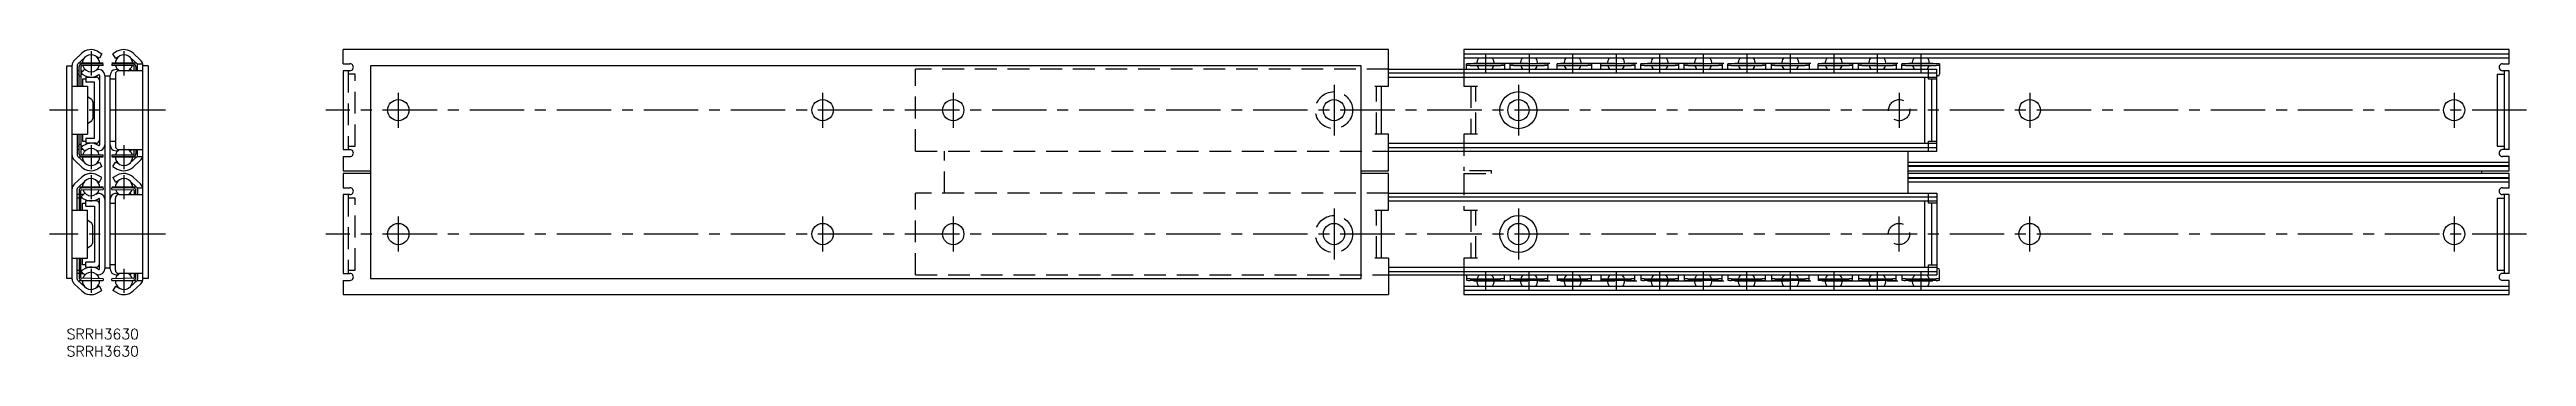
# Model space of a CAD drawing. Extents: x -5 to 718, y -8 to 81.
import ezdxf

# ---------------------------------------------------------------- set-up
doc = ezdxf.new("R2010")
doc.units = 0
doc.header["$LTSCALE"] = 0.5
doc.linetypes.add('CENTER', pattern=[50.8, 31.75, -6.35, 6.35, -6.35])
doc.linetypes.add('DASHED', pattern=[19.05, 12.7, -6.35])
for name, color, linetype in [('MSM_CENTER', 1, 'CENTER'), ('MSM_CONTINUOUS', 7, 'CONTINUOUS'), ('MSM_DASHED', 4, 'DASHED'), ('MSM_PART_NUMBER', 7, 'CONTINUOUS')]:
    doc.layers.add(name, color=color, linetype=linetype)
doc.styles.get("Standard").update_dxf_attribs({"font": 'txt.shx', "height": 5.5, "bigfont": 'bigfont.shx'})

# ---------------------------------------------------------------- blocks, each defined once
blk = doc.blocks.new('*U10')
at = {"layer": 'MSM_PART_NUMBER'}
blk.add_text('SRRH3630', height=3, dxfattribs=at).set_placement((0, -3))
blk = doc.blocks.new('*U11')
at = {"layer": 'MSM_PART_NUMBER'}
blk.add_text('SRRH3630', height=3, dxfattribs=at).set_placement((0, -8))

msp = doc.modelspace()

# ---------------------------------------------------------------- linework, layer by layer
at = {"layer": 'MSM_CENTER'}
for p, q in [((7.1, 80.9), (7.1, 73.9)), ((16.7, 80.9), (16.7, 73.9)), ((413.95, 79.89), (413.95, 74.67)), ((426.65, 79.89), (426.65, 74.67)), ((439.35, 79.89), (439.35, 74.67)), ((452.05, 79.89), (452.05, 74.67)), ((464.75, 79.89), (464.75, 74.67)), ((477.45, 79.89), (477.45, 74.67)), ((490.15, 79.89), (490.15, 74.67)), ((502.85, 79.89), (502.85, 74.67)), ((515.55, 79.89), (515.55, 74.67)), ((528.25, 79.89), (528.25, 74.67)), ((540.95, 79.89), (540.95, 74.67)), ((10.6, 77.4), (3.6, 77.4)), ((20.2, 77.4), (13.2, 77.4)), ((410.45, 77.4), (544.45, 77.4)), ((96.75, 68.85), (96.75, 58.65)), ((220.55, 68.85), (220.55, 58.65)), ((258.65, 68.85), (258.65, 58.65)), ((369.75, 71.15), (369.75, 56.35)), ((423.55, 71.15), (423.55, 56.35)), ((534.65, 68.85), (534.65, 58.65)), ((572.75, 68.85), (572.75, 58.65)), ((696.55, 68.85), (696.55, 58.65)), ((28.8, 63.75), (-5, 63.75)), ((717.65, 63.75), (75.65, 63.75)), ((7.1, 53.6), (7.1, 46.6)), ((16.7, 53.6), (16.7, 46.6)), ((10.6, 50.1), (3.6, 50.1)), ((7.1, 44.8), (7.1, 37.8)), ((20.2, 50.1), (13.2, 50.1)), ((16.7, 44.8), (16.7, 37.8)), ((10.6, 41.3), (3.6, 41.3)), ((20.2, 41.3), (13.2, 41.3)), ((96.75, 32.75), (96.75, 22.55)), ((220.55, 32.75), (220.55, 22.55)), ((258.65, 32.75), (258.65, 22.55)), ((369.75, 35.05), (369.75, 20.25)), ((423.55, 35.05), (423.55, 20.25)), ((534.57, 32.75), (534.57, 22.55)), ((572.67, 32.75), (572.67, 22.55)), ((696.55, 32.75), (696.55, 22.55)), ((28.8, 27.65), (-5, 27.65)), ((717.65, 27.65), (75.65, 27.65)), ((7.1, 17.5), (7.1, 10.5)), ((16.7, 17.5), (16.7, 10.5)), ((413.93, 16.73), (413.93, 11.51)), ((426.63, 16.73), (426.63, 11.51)), ((439.33, 16.73), (439.33, 11.51)), ((452.03, 16.73), (452.03, 11.51)), ((464.73, 16.73), (464.73, 11.51)), ((477.43, 16.73), (477.43, 11.51)), ((490.13, 16.73), (490.13, 11.51)), ((502.83, 16.73), (502.83, 11.51)), ((515.53, 16.73), (515.53, 11.51)), ((528.23, 16.73), (528.23, 11.51)), ((540.93, 16.73), (540.93, 11.51)), ((10.6, 14), (3.6, 14)), ((20.2, 14), (13.2, 14)), ((410.45, 14), (544.45, 14))]:
    msp.add_line(p, q, dxfattribs=at)
at = {"layer": 'MSM_CONTINUOUS'}
for p, q in [((2.24, 78.34), (4.38, 80.33)), ((9.57, 78.89), (8.31, 79.59)), ((9.04, 80.9), (10.3, 80.2)), ((10.3, 80.2), (9.57, 78.89)), ((14.76, 80.9), (13.5, 80.2)), ((14.23, 78.89), (13.5, 80.2)), ((14.23, 78.89), (15.49, 79.59)), ((19.42, 80.33), (21.56, 78.34)), ((385.65, 81.4), (80.65, 81.4)), ((80.65, 77.25), (80.65, 81.4)), ((385.65, 70.75), (385.65, 81.4)), ((712.65, 81.4), (407.65, 81.4)), ((407.65, 81.4), (407.65, 75.67)), ((407.65, 80.2), (712.65, 80.2)), ((712.65, 77.25), (712.65, 81.4)), ((0, 14.7), (0, 76.7)), ((0, 76.7), (1.6, 76.7)), ((1.6, 14.51), (1.6, 76.89)), ((3.1, 76.88), (3.1, 70.75)), ((3.6, 75.25), (3.1, 75.25)), ((3.1, 74.25), (3.6, 74.25)), ((5.4, 79.23), (3.26, 77.24)), ((3.6, 70.75), (3.6, 76.44)), ((3.6, 73.75), (4.1, 73.75)), ((4.1, 76.44), (4.1, 70.75)), ((4.1, 75.25), (4.87, 75.25)), ((4.1, 74.25), (4.63, 74.25)), ((4.22, 74.62), (5.3, 75.67)), ((4.29, 77.14), (10.6, 77.25)), ((10.61, 76.75), (4.3, 76.64)), ((4.6, 72.75), (4.6, 70.75)), ((5.6, 72.75), (4.6, 72.75)), ((5.6, 73.4), (5.6, 71.9)), ((5.6, 73.4), (8.6, 73.4)), ((9.6, 72.75), (9.54, 72.75)), ((9.6, 73.89), (9.6, 53.61)), ((10.61, 76.75), (10.6, 77.25)), ((11.1, 73.89), (11.1, 17.51)), ((12.7, 73.7), (11.1, 73.7)), ((12.7, 17.51), (12.7, 73.89)), ((14.2, 72.75), (12.7, 72.75)), ((13.2, 77.25), (13.19, 76.75)), ((19.5, 76.64), (13.19, 76.75)), ((13.2, 77.25), (19.51, 77.14)), ((14.2, 74.25), (14.2, 53.25)), ((22.2, 75.25), (15.2, 75.25)), ((15.42, 75.25), (15.33, 75.31)), ((20.53, 77.25), (18.4, 79.23)), ((18.5, 75.67), (18.93, 75.25)), ((19.7, 75.25), (19.7, 76.44)), ((20.2, 76.44), (20.2, 75.25)), ((20.53, 77.25), (22.17, 77.25)), ((20.7, 75.25), (20.7, 76.88)), ((22.2, 14.52), (22.2, 76.88)), ((23.8, 76.7), (22.2, 76.7)), ((23.8, 76.7), (23.8, 14.7)), ((80.65, 77.25), (82.65, 77.25)), ((82.65, 75.25), (80.65, 75.25)), ((80.65, 75.25), (80.65, 52.25)), ((88.65, 76.7), (88.65, 14.7)), ((377.65, 76.7), (88.65, 76.7)), ((377.65, 14.7), (377.65, 76.7)), ((385.65, 75.67), (545.65, 75.67)), ((385.65, 74.62), (545.65, 74.62)), ((385.65, 73.4), (545.65, 73.4)), ((712.65, 78.89), (407.65, 78.89)), ((408.45, 75.67), (408.45, 77.23)), ((418.45, 77.25), (409.45, 77.25)), ((409.45, 76.75), (418.45, 76.75)), ((419.45, 77.23), (419.45, 75.67)), ((421.15, 75.67), (421.15, 77.23)), ((431.15, 77.25), (422.15, 77.25)), ((422.15, 76.75), (431.15, 76.75)), ((432.15, 77.23), (432.15, 75.67)), ((443.85, 77.25), (434.85, 77.25)), ((434.85, 75.67), (434.85, 77.25)), ((434.85, 76.75), (443.85, 76.75)), ((444.85, 77.23), (444.85, 75.67)), ((456.55, 77.25), (447.55, 77.25)), ((447.55, 75.67), (447.55, 77.25)), ((447.55, 76.75), (456.55, 76.75)), ((457.55, 77.23), (457.55, 75.67)), ((459.25, 75.67), (459.25, 77.23)), ((469.25, 77.25), (460.25, 77.25)), ((460.25, 76.75), (469.25, 76.75)), ((470.25, 77.23), (470.25, 75.67)), ((471.95, 75.67), (471.95, 77.23)), ((481.95, 77.25), (472.95, 77.25)), ((472.95, 76.75), (481.95, 76.75)), ((482.95, 77.23), (482.95, 75.67)), ((484.65, 75.67), (484.65, 77.23)), ((494.65, 77.25), (485.65, 77.25)), ((485.65, 76.75), (494.65, 76.75)), ((495.65, 77.23), (495.65, 75.67)), ((497.35, 75.67), (497.35, 77.23)), ((507.35, 77.25), (498.35, 77.25)), ((498.35, 76.75), (507.35, 76.75)), ((508.35, 77.23), (508.35, 75.67)), ((520.05, 77.25), (511.05, 77.25)), ((511.05, 75.67), (511.05, 77.25)), ((511.05, 76.75), (520.05, 76.75)), ((521.05, 77.23), (521.05, 75.67)), ((522.75, 75.67), (522.75, 77.23)), ((532.75, 77.25), (523.75, 77.25)), ((523.75, 76.75), (532.75, 76.75)), ((533.75, 77.23), (533.75, 75.71)), ((535.45, 75.67), (535.45, 77.23)), ((545.45, 77.25), (536.45, 77.25)), ((536.45, 76.75), (545.45, 76.75)), ((542.15, 54.1), (542.15, 73.4)), ((543.15, 72.75), (543.15, 75.67)), ((545.65, 72.75), (543.15, 72.75)), ((544.15, 54.75), (544.15, 72.75)), ((545.65, 51.83), (545.65, 75.67)), ((545.95, 73.75), (545.65, 73.75)), ((546.45, 77.23), (546.45, 74.25)), ((709.15, 74.25), (711.15, 74.25)), ((709.15, 74.25), (709.15, 53.25)), ((710.65, 77.25), (712.65, 77.25)), ((712.65, 75.25), (710.65, 75.25)), ((711.15, 75.25), (711.15, 52.25)), ((712.65, 52.25), (712.65, 75.25)), ((1.6, 70.75), (6.1, 70.75)), ((8.1, 71.9), (5.6, 71.9)), ((6.1, 70.75), (6.1, 56.75)), ((6.1, 67.75), (7.15, 67.05)), ((7.6, 66.21), (7.6, 61.29)), ((8.1, 55.6), (8.1, 71.9)), ((381.65, 70.75), (385.65, 70.75)), ((383.65, 56.75), (383.65, 70.75)), ((7.15, 60.45), (6.1, 59.75)), ((1.6, 56.75), (6.1, 56.75)), ((3.1, 56.75), (3.1, 50.62)), ((3.6, 53.25), (3.1, 53.25)), ((3.6, 52.25), (3.1, 52.25)), ((3.6, 51.06), (3.6, 56.75)), ((4.1, 53.75), (3.6, 53.75)), ((4.1, 56.75), (4.1, 51.06)), ((4.63, 53.25), (4.1, 53.25)), ((4.87, 52.25), (4.1, 52.25)), ((5.3, 51.83), (4.22, 52.88)), ((4.3, 50.86), (10.61, 50.75)), ((4.6, 56.75), (4.6, 54.75)), ((4.6, 54.75), (5.6, 54.75)), ((5.6, 55.6), (5.6, 54.1)), ((5.6, 55.6), (8.1, 55.6)), ((8.6, 54.1), (5.6, 54.1)), ((9.54, 54.75), (9.6, 54.75)), ((10.6, 50.25), (10.61, 50.75)), ((12.7, 54.75), (14.2, 54.75)), ((13.19, 50.75), (19.5, 50.86)), ((13.19, 50.75), (13.2, 50.25)), ((15.2, 52.25), (22.2, 52.25)), ((15.33, 52.19), (15.42, 52.25)), ((18.93, 52.25), (18.5, 51.83)), ((19.7, 51.06), (19.7, 52.25)), ((20.2, 52.25), (20.2, 51.06)), ((20.7, 50.62), (20.7, 52.25)), ((80.65, 52.25), (82.65, 52.25)), ((385.65, 56.75), (381.65, 56.75)), ((385.65, 46.1), (385.65, 56.75)), ((385.65, 54.1), (545.65, 54.1)), ((385.65, 52.88), (545.65, 52.88)), ((385.65, 51.83), (545.65, 51.83)), ((537.15, 51.83), (537.15, 39.57)), ((543.15, 51.83), (543.15, 54.75)), ((543.15, 54.75), (545.65, 54.75)), ((709.15, 53.25), (711.15, 53.25)), ((712.65, 52.25), (710.65, 52.25)), ((4.38, 47.17), (2.24, 49.16)), ((4.38, 44.23), (2.24, 42.24)), ((3.26, 50.26), (5.4, 48.27)), ((10.6, 50.25), (4.29, 50.36)), ((8.31, 47.91), (9.57, 48.61)), ((8.31, 43.49), (9.57, 42.79)), ((10.3, 47.3), (9.04, 46.6)), ((10.3, 44.1), (9.04, 44.8)), ((9.57, 48.61), (10.3, 47.3)), ((9.57, 42.79), (10.3, 44.1)), ((19.51, 50.36), (13.2, 50.25)), ((13.5, 47.3), (14.23, 48.61)), ((13.5, 47.3), (14.76, 46.6)), ((13.5, 44.1), (14.76, 44.8)), ((13.5, 44.1), (14.23, 42.79)), ((15.49, 47.91), (14.23, 48.61)), ((15.49, 43.49), (14.23, 42.79)), ((18.4, 48.27), (20.53, 50.25)), ((21.56, 49.16), (19.42, 47.17)), ((21.56, 42.24), (19.42, 44.23)), ((20.53, 50.25), (22.2, 50.25)), ((80.65, 50.25), (82.65, 50.25)), ((80.65, 50.25), (80.65, 46.1)), ((80.65, 46.1), (88.65, 46.1)), ((88.65, 45.3), (80.65, 45.3)), ((80.65, 45.3), (80.65, 41.15)), ((377.65, 46.1), (385.65, 46.1)), ((385.65, 45.3), (377.65, 45.3)), ((385.65, 34.65), (385.65, 45.3)), ((537.15, 48.61), (712.65, 48.61)), ((537.15, 47.6), (712.65, 47.6)), ((712.65, 47.3), (537.15, 47.3)), ((537.15, 46.1), (712.65, 46.1)), ((712.65, 45.3), (537.15, 45.3)), ((537.15, 44.1), (712.65, 44.1)), ((712.65, 43.8), (537.15, 43.8)), ((704.65, 45.3), (704.65, 46.1)), ((712.65, 50.25), (710.65, 50.25)), ((712.65, 46.1), (712.65, 50.25)), ((712.65, 41.15), (712.65, 45.3)), ((3.1, 34.65), (3.1, 40.78)), ((3.6, 39.15), (3.1, 39.15)), ((3.6, 38.15), (3.1, 38.15)), ((3.26, 41.14), (5.4, 43.13)), ((3.6, 40.34), (3.6, 34.65)), ((4.1, 37.65), (3.6, 37.65)), ((4.1, 34.65), (4.1, 40.34)), ((4.87, 39.15), (4.1, 39.15)), ((4.63, 38.15), (4.1, 38.15)), ((5.3, 39.57), (4.22, 38.52)), ((10.6, 41.15), (4.29, 41.04)), ((4.3, 40.54), (10.61, 40.65)), ((4.6, 34.65), (4.6, 36.65)), ((4.6, 36.65), (5.6, 36.65)), ((8.6, 37.3), (5.6, 37.3)), ((5.6, 35.8), (5.6, 37.3)), ((9.54, 36.65), (9.6, 36.65)), ((9.6, 17.51), (9.6, 37.79)), ((10.6, 41.15), (10.61, 40.65)), ((12.7, 36.65), (14.2, 36.65)), ((13.19, 40.65), (13.2, 41.15)), ((13.19, 40.65), (19.5, 40.54)), ((19.51, 41.04), (13.2, 41.15)), ((14.2, 17.15), (14.2, 38.15)), ((15.2, 39.15), (22.2, 39.15)), ((15.33, 39.21), (15.42, 39.15)), ((18.4, 43.13), (20.53, 41.15)), ((18.93, 39.15), (18.5, 39.57)), ((19.7, 40.34), (19.7, 39.15)), ((20.2, 39.15), (20.2, 40.34)), ((20.53, 41.15), (22.2, 41.15)), ((20.7, 40.78), (20.7, 39.15)), ((80.65, 41.15), (82.65, 41.15)), ((82.65, 39.15), (80.65, 39.15)), ((80.65, 39.15), (80.65, 16.15)), ((385.65, 39.57), (545.65, 39.57)), ((385.65, 38.52), (545.65, 38.52)), ((385.65, 37.3), (545.65, 37.3)), ((712.65, 42.79), (537.15, 42.79)), ((542.15, 18), (542.15, 37.3)), ((543.15, 36.65), (543.15, 39.57)), ((545.65, 36.65), (543.15, 36.65)), ((544.15, 18.65), (544.15, 36.65)), ((545.65, 39.57), (545.65, 15.73)), ((709.15, 38.15), (709.15, 17.15)), ((709.15, 38.15), (711.15, 38.15)), ((710.65, 41.15), (712.65, 41.15)), ((712.65, 39.15), (710.65, 39.15)), ((711.15, 39.15), (711.15, 16.15)), ((712.65, 16.15), (712.65, 39.15)), ((1.6, 34.65), (6.1, 34.65)), ((5.6, 35.8), (8.1, 35.8)), ((6.1, 20.65), (6.1, 34.65)), ((7.15, 30.95), (6.1, 31.65)), ((7.6, 25.19), (7.6, 30.11)), ((8.1, 35.8), (8.1, 19.5)), ((381.65, 34.65), (385.65, 34.65)), ((383.65, 20.65), (383.65, 34.65)), ((6.1, 23.65), (7.15, 24.35)), ((1.6, 14.7), (0, 14.7)), ((1.6, 20.65), (6.1, 20.65)), ((3.1, 14.52), (3.1, 20.65)), ((3.1, 17.15), (3.6, 17.15)), ((3.6, 16.15), (3.1, 16.15)), ((3.6, 20.65), (3.6, 14.96)), ((3.6, 17.65), (4.1, 17.65)), ((4.1, 14.96), (4.1, 20.65)), ((4.1, 17.15), (4.63, 17.15)), ((4.1, 16.15), (4.87, 16.15)), ((4.22, 16.78), (5.3, 15.73)), ((10.61, 14.65), (4.3, 14.76)), ((4.6, 18.65), (4.6, 20.65)), ((5.6, 18.65), (4.6, 18.65)), ((8.1, 19.5), (5.6, 19.5)), ((5.6, 18), (5.6, 19.5)), ((5.6, 18), (8.6, 18)), ((9.6, 18.65), (9.54, 18.65)), ((10.61, 14.65), (10.6, 14.15)), ((12.7, 17.7), (11.1, 17.7)), ((14.2, 18.65), (12.7, 18.65)), ((19.5, 14.76), (13.19, 14.65)), ((13.2, 14.15), (13.19, 14.65)), ((22.2, 16.15), (15.2, 16.15)), ((15.42, 16.15), (15.33, 16.09)), ((18.5, 15.73), (18.93, 16.15)), ((19.7, 16.15), (19.7, 14.96)), ((20.2, 14.96), (20.2, 16.15)), ((20.7, 16.15), (20.7, 14.52)), ((23.8, 14.7), (22.2, 14.7)), ((80.65, 16.15), (82.65, 16.15)), ((88.65, 14.7), (377.65, 14.7)), ((385.65, 20.65), (381.65, 20.65)), ((385.65, 20.65), (385.65, 10)), ((385.65, 18), (545.65, 18)), ((385.65, 16.78), (545.65, 16.78)), ((385.65, 15.73), (545.65, 15.73)), ((407.65, 15.73), (407.65, 10)), ((408.45, 15.73), (408.45, 14.17)), ((409.45, 14.65), (418.45, 14.65)), ((419.45, 14.17), (419.45, 15.73)), ((421.15, 15.73), (421.15, 14.17)), ((422.15, 14.65), (431.15, 14.65)), ((432.15, 14.17), (432.15, 15.73)), ((434.85, 15.73), (434.85, 14.15)), ((434.85, 14.65), (443.85, 14.65)), ((444.85, 14.17), (444.85, 15.73)), ((447.55, 15.73), (447.55, 14.15)), ((447.55, 14.65), (456.55, 14.65)), ((457.55, 14.17), (457.55, 15.73)), ((459.25, 15.73), (459.25, 14.17)), ((460.25, 14.65), (469.25, 14.65)), ((470.25, 14.17), (470.25, 15.73)), ((471.95, 15.73), (471.95, 14.17)), ((472.95, 14.65), (481.95, 14.65)), ((482.95, 14.17), (482.95, 15.73)), ((484.65, 15.73), (484.65, 14.17)), ((485.65, 14.65), (494.65, 14.65)), ((495.65, 14.17), (495.65, 15.73)), ((497.35, 15.73), (497.35, 14.17)), ((498.35, 14.65), (507.35, 14.65)), ((508.35, 14.17), (508.35, 15.73)), ((511.05, 15.73), (511.05, 14.15)), ((511.05, 14.65), (520.05, 14.65)), ((521.05, 14.17), (521.05, 15.73)), ((522.75, 15.73), (522.75, 14.17)), ((523.75, 14.65), (532.75, 14.65)), ((533.75, 14.17), (533.75, 15.69)), ((535.45, 15.73), (535.45, 14.17)), ((536.45, 14.65), (545.45, 14.65)), ((543.15, 15.73), (543.15, 18.65)), ((543.15, 18.65), (545.65, 18.65)), ((545.95, 17.65), (545.65, 17.65)), ((546.45, 14.17), (546.45, 17.15)), ((709.15, 17.15), (711.15, 17.15)), ((712.65, 16.15), (710.65, 16.15)), ((2.24, 13.06), (4.38, 11.07)), ((5.4, 12.17), (3.26, 14.16)), ((4.29, 14.26), (10.6, 14.15)), ((9.57, 12.51), (8.31, 11.81)), ((9.04, 10.5), (10.3, 11.2)), ((10.3, 11.2), (9.57, 12.51)), ((13.2, 14.15), (19.51, 14.26)), ((14.23, 12.51), (13.5, 11.2)), ((14.76, 10.5), (13.5, 11.2)), ((14.23, 12.51), (15.49, 11.81)), ((20.53, 14.15), (18.4, 12.17)), ((19.42, 11.07), (21.56, 13.06)), ((20.53, 14.15), (22.17, 14.15)), ((80.65, 14.15), (82.65, 14.15)), ((80.65, 14.15), (80.65, 10)), ((80.65, 10), (385.65, 10)), ((407.65, 12.51), (712.65, 12.51)), ((712.65, 11.2), (407.65, 11.2)), ((407.65, 10), (712.65, 10)), ((418.45, 14.15), (409.45, 14.15)), ((431.15, 14.15), (422.15, 14.15)), ((443.85, 14.15), (434.85, 14.15)), ((456.55, 14.15), (447.55, 14.15)), ((469.25, 14.15), (460.25, 14.15)), ((481.95, 14.15), (472.95, 14.15)), ((494.65, 14.15), (485.65, 14.15)), ((507.35, 14.15), (498.35, 14.15)), ((520.05, 14.15), (511.05, 14.15)), ((532.75, 14.15), (523.75, 14.15)), ((545.45, 14.15), (536.45, 14.15)), ((712.65, 14.15), (710.65, 14.15)), ((712.65, 10), (712.65, 14.15))]:
    msp.add_line(p, q, dxfattribs=at)
for centre, radius in [((96.75, 63.75), 3.1), ((220.55, 63.75), 3.1), ((258.65, 63.75), 3.1), ((369.75, 63.75), 3.1), ((423.55, 63.75), 5.4), ((423.55, 63.75), 3.1), ((572.75, 63.75), 3.1), ((696.55, 63.75), 3.1), ((96.75, 27.65), 3.1), ((220.55, 27.65), 3.1), ((258.65, 27.65), 3.1), ((369.75, 27.65), 3.1), ((423.55, 27.65), 5.4), ((423.55, 27.65), 3.1), ((572.67, 27.65), 3.1), ((696.55, 27.65), 3.1)]:
    msp.add_circle(centre, radius, dxfattribs=at)
for centre, radius, start, end in [((7.1, 77.4), 4, 61.01295, 132.89464), ((7.1, 77.4), 2.5, 356.1571, 185.84295), ((16.7, 77.4), 2.5, 354.15705, 183.8429), ((16.7, 77.4), 4, 47.10536, 118.98705), ((3.6, 76.88), 2, 132.89657, 179.64732), ((3.6, 76.88), 0.5, 132.89464, 180), ((4.3, 76.44), 0.7, 91, 180), ((4.3, 76.44), 0.2, 91, 180), ((7.1, 77.4), 4, 223.94552, 303.20382), ((7.1, 77.4), 2.5, 197.52444, 344.47369), ((9.4, 73.89), 1.7, 0, 123.20382), ((8.6, 72.4), 1, 0, 90), ((9.4, 73.89), 0.2, 0, 123.20382), ((14.4, 73.89), 1.7, 56.79618, 180), ((15.2, 74.25), 1, 90, 180), ((16.7, 77.4), 2.5, 195.52444, 236.79618), ((16.7, 77.4), 2.5, 300.68338, 342.47556), ((19.5, 76.44), 0.2, 0, 89), ((19.5, 76.44), 0.7, 0, 89), ((20.21, 76.88), 0.485, 359.21849, 48.79743), ((20.2, 76.88), 2, 10.71396, 47.10536), ((20.27, 76.88), 1.94, 359.81945, 10.89437), ((82.65, 76.25), 1, 269.99931, 90.00069), ((409.2, 62.91), 14.34, 89.00139, 92.99837), ((409.2, 62.41), 14.34, 89.0012, 92.99845), ((413.95, 77.4), 2.5, 143.47578, 183.43981), ((413.95, 77.4), 2.5, 195.06827, 223.94553), ((413.95, 77.4), 2.5, 316.05447, 344.93173), ((413.95, 77.4), 2.5, 356.56019, 36.52422), ((418.7, 62.91), 14.34, 87.00163, 90.99861), ((418.7, 62.41), 14.34, 87.00155, 90.9988), ((421.9, 62.91), 14.34, 89.00154, 92.99822), ((421.9, 62.41), 14.34, 89.00135, 92.9983), ((426.65, 77.4), 2.5, 143.47578, 183.43981), ((426.65, 77.4), 2.5, 195.06827, 223.94553), ((426.65, 77.4), 2.5, 316.05447, 344.93173), ((426.65, 77.4), 2.5, 356.56019, 36.52422), ((431.4, 62.91), 14.34, 87.00178, 90.99846), ((431.4, 62.41), 14.34, 87.0017, 90.99865), ((439.35, 77.4), 2.5, 143.47578, 183.43981), ((439.35, 77.4), 2.5, 195.06827, 223.94553), ((439.35, 77.4), 2.5, 316.05447, 344.93173), ((439.35, 77.4), 2.5, 356.56019, 36.52422), ((444.1, 62.91), 14.34, 87.00163, 90.99858), ((444.1, 62.41), 14.34, 87.00154, 90.99878), ((452.05, 77.4), 2.5, 143.47578, 183.43981), ((452.05, 77.4), 2.5, 195.06827, 223.94553), ((452.05, 77.4), 2.5, 316.05447, 344.93173), ((452.05, 77.4), 2.5, 356.56019, 36.52422), ((456.8, 62.91), 14.34, 87.00168, 90.99856), ((456.8, 62.41), 14.34, 87.00159, 90.99876), ((460, 62.91), 14.34, 89.00144, 92.99832), ((460, 62.41), 14.34, 89.00124, 92.99841), ((464.75, 77.4), 2.5, 143.47578, 183.43981), ((464.75, 77.4), 2.5, 195.06827, 223.94553), ((464.75, 77.4), 2.5, 316.05447, 344.93173), ((464.75, 77.4), 2.5, 356.56019, 36.52422), ((469.5, 62.91), 14.34, 87.00178, 90.99846), ((469.5, 62.41), 14.34, 87.0017, 90.99865), ((472.7, 62.91), 14.34, 89.00142, 92.99837), ((472.7, 62.41), 14.34, 89.00122, 92.99846), ((477.45, 77.4), 2.5, 143.47578, 183.43981), ((477.45, 77.4), 2.5, 195.06827, 223.94553), ((477.45, 77.4), 2.5, 316.05447, 344.93173), ((477.45, 77.4), 2.5, 356.56019, 36.52422), ((482.2, 62.91), 14.34, 87.00168, 90.99856), ((482.2, 62.41), 14.34, 87.00159, 90.99876), ((485.4, 62.91), 14.34, 89.00147, 92.99829), ((485.4, 62.41), 14.34, 89.00127, 92.99838), ((490.15, 77.4), 2.5, 143.47578, 183.43981), ((490.15, 77.4), 2.5, 195.06827, 223.94553), ((490.15, 77.4), 2.5, 316.05447, 344.93173), ((490.15, 77.4), 2.5, 356.56019, 36.52422), ((494.9, 62.91), 14.34, 87.00173, 90.99851), ((494.9, 62.41), 14.34, 87.00164, 90.9987), ((498.1, 62.91), 14.34, 89.00147, 92.99829), ((498.1, 62.41), 14.34, 89.00127, 92.99838), ((502.85, 77.4), 2.5, 143.47578, 183.43981), ((502.85, 77.4), 2.5, 195.06827, 223.94553), ((502.85, 77.4), 2.5, 316.05447, 344.93173), ((502.85, 77.4), 2.5, 356.56019, 36.52422), ((507.6, 62.91), 14.34, 87.00171, 90.99853), ((507.6, 62.41), 14.34, 87.00162, 90.99873), ((515.55, 77.4), 2.5, 143.47578, 183.43981), ((515.55, 77.4), 2.5, 195.06827, 223.94553), ((515.55, 77.4), 2.5, 316.05447, 344.93173), ((515.55, 77.4), 2.5, 356.56019, 36.52422), ((520.3, 62.91), 14.34, 87.00171, 90.99853), ((520.3, 62.41), 14.34, 87.00162, 90.99873), ((523.5, 62.91), 14.34, 89.00149, 92.99827), ((523.5, 62.41), 14.34, 89.0013, 92.99836), ((528.25, 77.4), 2.5, 143.47578, 183.43981), ((528.25, 77.4), 2.5, 195.06827, 223.94553), ((528.25, 77.4), 2.5, 316.05447, 344.93173), ((528.25, 77.4), 2.5, 356.56019, 36.52422), ((533, 62.91), 14.34, 87.00178, 90.99846), ((533, 62.41), 14.34, 87.0017, 90.99865), ((536.2, 62.91), 14.34, 89.00139, 92.99837), ((536.2, 62.41), 14.34, 89.0012, 92.99845), ((540.95, 77.4), 2.5, 143.47578, 183.43981), ((540.95, 77.4), 2.5, 195.06827, 223.94553), ((540.95, 77.4), 2.5, 316.05447, 344.93173), ((540.95, 77.4), 2.5, 356.56019, 36.52422), ((545.7, 62.91), 14.34, 87.00163, 90.99861), ((545.7, 62.41), 14.34, 87.00155, 90.9988), ((545.95, 74.25), 0.5, 270, 0), ((710.65, 76.25), 1, 89.99931, 270.00069), ((6.6, 66.21), 1, 0, 56.30993), ((6.6, 61.29), 1, 303.69007, 0), ((3.6, 50.62), 2, 180, 227.10536), ((3.6, 50.62), 0.5, 180, 227.10536), ((4.3, 51.06), 0.7, 180, 269), ((4.3, 51.06), 0.2, 180, 269), ((7.1, 50.1), 4, 56.79618, 136.05448), ((7.1, 50.1), 2.5, 15.52444, 162.47556), ((9.4, 53.61), 1.7, 236.79618, 0), ((8.6, 55.1), 1, 270, 0), ((9.4, 53.61), 0.2, 236.79618, 0), ((14.4, 53.61), 1.7, 180, 303.20382), ((15.2, 53.25), 1, 180, 270), ((16.7, 50.1), 2.5, 123.20382, 164.47556), ((16.7, 50.1), 2.5, 17.52444, 59.31658), ((19.5, 51.06), 0.2, 271, 0), ((19.5, 51.06), 0.7, 271, 0), ((20.21, 50.62), 0.489, 311.4242, 0.55967), ((82.65, 51.25), 1, 269.99931, 90.00069), ((710.65, 51.25), 1, 89.99931, 270.00069), ((7.1, 50.1), 4, 227.10536, 298.98705), ((7.1, 41.3), 4, 61.01295, 132.89464), ((7.1, 50.1), 2.5, 174.15708, 3.84292), ((7.1, 41.3), 2.5, 356.15708, 185.84292), ((16.7, 50.1), 2.5, 176.15708, 5.84292), ((16.7, 41.3), 2.5, 354.15708, 183.84292), ((16.7, 50.1), 4, 241.01295, 312.89464), ((16.7, 41.3), 4, 47.10536, 118.98705), ((19.88, 50.87), 2.4, 314.42793, 344.9906), ((3.6, 40.78), 2, 132.89464, 180), ((3.6, 40.78), 0.5, 132.89464, 180), ((4.3, 40.34), 0.7, 91, 180), ((4.3, 40.34), 0.2, 91, 180), ((7.1, 41.3), 4, 223.94552, 303.20382), ((7.1, 41.3), 2.5, 197.52444, 344.47556), ((9.4, 37.79), 1.7, 0, 123.20382), ((8.6, 36.3), 1, 0, 90), ((9.4, 37.79), 0.2, 0, 123.20382), ((14.4, 37.79), 1.7, 56.79618, 180), ((15.2, 38.15), 1, 90, 180), ((16.7, 41.3), 2.5, 195.52444, 236.79618), ((16.7, 41.3), 2.5, 300.68342, 342.47556), ((19.5, 40.34), 0.2, 0, 89), ((19.5, 40.34), 0.7, 0, 89), ((20.21, 40.78), 0.489, 359.44033, 48.5758), ((19.88, 40.53), 2.4, 15.0094, 45.57207), ((82.65, 40.15), 1, 269.99931, 90.00069), ((710.65, 40.15), 1, 89.99931, 270.00069), ((6.6, 30.11), 1, 0, 56.30993), ((6.6, 25.19), 1, 303.69007, 0), ((3.6, 14.52), 2, 180.35268, 227.10343), ((3.6, 14.52), 0.5, 180, 227.10536), ((4.3, 14.96), 0.7, 180, 269), ((4.3, 14.96), 0.2, 180, 269), ((7.1, 14), 4, 56.79618, 136.05448), ((7.1, 14), 2.5, 15.52443, 162.47556), ((9.4, 17.51), 1.7, 236.79618, 0), ((8.6, 19), 1, 270, 0), ((9.4, 17.51), 0.2, 236.79618, 0), ((14.4, 17.51), 1.7, 180, 303.20382), ((15.2, 17.15), 1, 180, 270), ((16.7, 14), 2.5, 123.20382, 164.47556), ((16.7, 14), 2.5, 17.52444, 59.31662), ((19.5, 14.96), 0.2, 271, 0), ((19.5, 14.96), 0.7, 271, 0), ((20.22, 14.51), 0.484, 312.08878, 0.80607), ((20.27, 14.52), 1.94, 349.10563, 0.18055), ((82.65, 15.15), 1, 269.99931, 90.00069), ((409.2, 28.99), 14.34, 267.00155, 270.9988), ((413.95, 14), 2.5, 136.05447, 164.93163), ((413.95, 14), 2.5, 15.06837, 43.94553), ((418.7, 28.99), 14.34, 269.0012, 272.99845), ((421.9, 28.99), 14.34, 267.0017, 270.99865), ((426.65, 14), 2.5, 136.05447, 164.93163), ((426.65, 14), 2.5, 15.06837, 43.94553), ((431.4, 28.99), 14.34, 269.00135, 272.9983), ((439.35, 14), 2.5, 136.05447, 164.93163), ((439.35, 14), 2.5, 15.06837, 43.94553), ((444.1, 28.99), 14.34, 269.00122, 272.99846), ((452.05, 14), 2.5, 136.05447, 164.93162), ((452.05, 14), 2.5, 15.06838, 43.94553), ((456.8, 28.99), 14.34, 269.00124, 272.99841), ((460, 28.99), 14.34, 267.00159, 270.99876), ((464.75, 14), 2.5, 136.05447, 164.93162), ((464.75, 14), 2.5, 15.06838, 43.94553), ((469.5, 28.99), 14.34, 269.00135, 272.9983), ((472.7, 28.99), 14.34, 267.00154, 270.99878), ((477.45, 14), 2.5, 136.05447, 164.93162), ((477.45, 14), 2.5, 15.06838, 43.94553), ((482.2, 28.99), 14.34, 269.00124, 272.99841), ((485.4, 28.99), 14.34, 267.00162, 270.99873), ((490.15, 14), 2.5, 136.05447, 164.93162), ((490.15, 14), 2.5, 15.06838, 43.94553), ((494.9, 28.99), 14.34, 269.0013, 272.99835), ((498.1, 28.99), 14.34, 267.00162, 270.99873), ((502.85, 14), 2.5, 136.05447, 164.93162), ((502.85, 14), 2.5, 15.06838, 43.94553), ((507.6, 28.99), 14.34, 269.00127, 272.99838), ((515.55, 14), 2.5, 136.05447, 164.93161), ((515.55, 14), 2.5, 15.06839, 43.94553), ((520.3, 28.99), 14.34, 269.00127, 272.99838), ((523.5, 28.99), 14.34, 267.00164, 270.9987), ((528.25, 14), 2.5, 136.05447, 164.93161), ((528.25, 14), 2.5, 15.06839, 43.94553), ((533, 28.99), 14.34, 269.00135, 272.9983), ((536.2, 28.99), 14.34, 267.00155, 270.9988), ((540.95, 14), 2.5, 136.05447, 164.93173), ((540.95, 14), 2.5, 15.06826, 43.94553), ((545.7, 28.99), 14.34, 269.0012, 272.99845), ((545.95, 17.15), 0.5, 360, 90), ((710.65, 15.15), 1, 89.99931, 270.00069), ((7.1, 14), 4, 227.10536, 298.98705), ((7.1, 14), 2.5, 174.15705, 3.8429), ((16.7, 14), 2.5, 176.1571, 5.84295), ((16.7, 14), 4, 241.01295, 312.89464), ((25.23, 9.1), 6.9, 132.85907, 132.92634), ((20.2, 14.52), 2, 312.89464, 349.28604), ((409.2, 28.49), 14.34, 267.00163, 270.99861), ((413.95, 14), 2.5, 176.56019, 216.52422), ((413.95, 14), 2.5, 323.47578, 3.43981), ((418.7, 28.49), 14.34, 269.00139, 272.99836), ((421.9, 28.49), 14.34, 267.00178, 270.99846), ((426.65, 14), 2.5, 176.56019, 216.52422), ((426.65, 14), 2.5, 323.47578, 3.43981), ((431.4, 28.49), 14.34, 269.00154, 272.99822), ((439.35, 14), 2.5, 176.56019, 216.52422), ((439.35, 14), 2.5, 323.47578, 3.43981), ((444.1, 28.49), 14.34, 269.00142, 272.99837), ((452.05, 14), 2.5, 176.56019, 216.52422), ((452.05, 14), 2.5, 323.47578, 3.43981), ((456.8, 28.49), 14.34, 269.00144, 272.99832), ((460, 28.49), 14.34, 267.00168, 270.99856), ((464.75, 14), 2.5, 176.56019, 216.52422), ((464.75, 14), 2.5, 323.47578, 3.43981), ((469.5, 28.49), 14.34, 269.00154, 272.99822), ((472.7, 28.49), 14.34, 267.00163, 270.99858), ((477.45, 14), 2.5, 176.56019, 216.52422), ((477.45, 14), 2.5, 323.47578, 3.43981), ((482.2, 28.49), 14.34, 269.00144, 272.99832), ((485.4, 28.49), 14.34, 267.00171, 270.99853), ((490.15, 14), 2.5, 176.56019, 216.52422), ((490.15, 14), 2.5, 323.47578, 3.43981), ((494.9, 28.49), 14.34, 269.00149, 272.99827), ((498.1, 28.49), 14.34, 267.00171, 270.99853), ((502.85, 14), 2.5, 176.56019, 216.52422), ((502.85, 14), 2.5, 323.47578, 3.43981), ((507.6, 28.49), 14.34, 269.00147, 272.99829), ((515.55, 14), 2.5, 176.56019, 216.52422), ((515.55, 14), 2.5, 323.47578, 3.43981), ((520.3, 28.49), 14.34, 269.00147, 272.99829), ((523.5, 28.49), 14.34, 267.00173, 270.99851), ((528.25, 14), 2.5, 176.56019, 216.52422), ((528.25, 14), 2.5, 323.47578, 3.43981), ((533, 28.49), 14.34, 269.00154, 272.99822), ((536.2, 28.49), 14.34, 267.00163, 270.99861), ((540.95, 14), 2.5, 176.56019, 216.52422), ((540.95, 14), 2.5, 323.47578, 3.43981), ((545.7, 28.49), 14.34, 269.00139, 272.99836)]:
    msp.add_arc(centre, radius, start, end, dxfattribs=at)
at = {"layer": 'MSM_DASHED'}
for p, q in [((82.15, 75.25), (82.15, 52.25)), ((84.15, 74.25), (82.15, 74.25)), ((84.15, 53.25), (84.15, 74.25)), ((385.65, 75.67), (247.65, 75.67)), ((247.65, 51.83), (247.65, 75.67)), ((407.65, 75.67), (407.65, 70.75)), ((382.15, 56.75), (382.15, 70.75)), ((407.65, 70.75), (411.65, 70.75)), ((409.65, 70.75), (409.65, 56.75)), ((411.15, 56.75), (411.15, 70.75)), ((82.15, 53.25), (84.15, 53.25)), ((247.65, 51.83), (385.65, 51.83)), ((256.15, 39.57), (256.15, 51.83)), ((411.65, 56.75), (407.65, 56.75)), ((407.65, 56.75), (407.65, 46.1)), ((415.65, 46.1), (407.65, 46.1)), ((407.65, 45.3), (407.65, 34.65)), ((407.65, 45.3), (415.65, 45.3)), ((415.65, 45.3), (415.65, 46.1)), ((82.15, 39.15), (82.15, 16.15)), ((84.15, 38.15), (82.15, 38.15)), ((84.15, 17.15), (84.15, 38.15)), ((385.65, 39.57), (247.65, 39.57)), ((247.65, 15.73), (247.65, 39.57)), ((382.15, 20.65), (382.15, 34.65)), ((407.65, 34.65), (411.65, 34.65)), ((409.65, 34.65), (409.65, 20.65)), ((411.15, 20.65), (411.15, 34.65)), ((82.15, 17.15), (84.15, 17.15)), ((247.65, 15.73), (385.65, 15.73)), ((411.65, 20.65), (407.65, 20.65)), ((407.65, 20.65), (407.65, 15.73))]:
    msp.add_line(p, q, dxfattribs=at)
for centre, radius in [((369.75, 63.75), 5.4), ((534.65, 63.75), 3.1), ((369.75, 27.65), 5.4), ((534.57, 27.65), 3.1)]:
    msp.add_circle(centre, radius, dxfattribs=at)

# ---------------------------------------------------------------- block references
at = {"layer": 'MSM_CONTINUOUS'}
for name in ['*U10', '*U11']:
    msp.add_blockref(name, (0, 0), dxfattribs=at)

doc.saveas('drawing.dxf')
